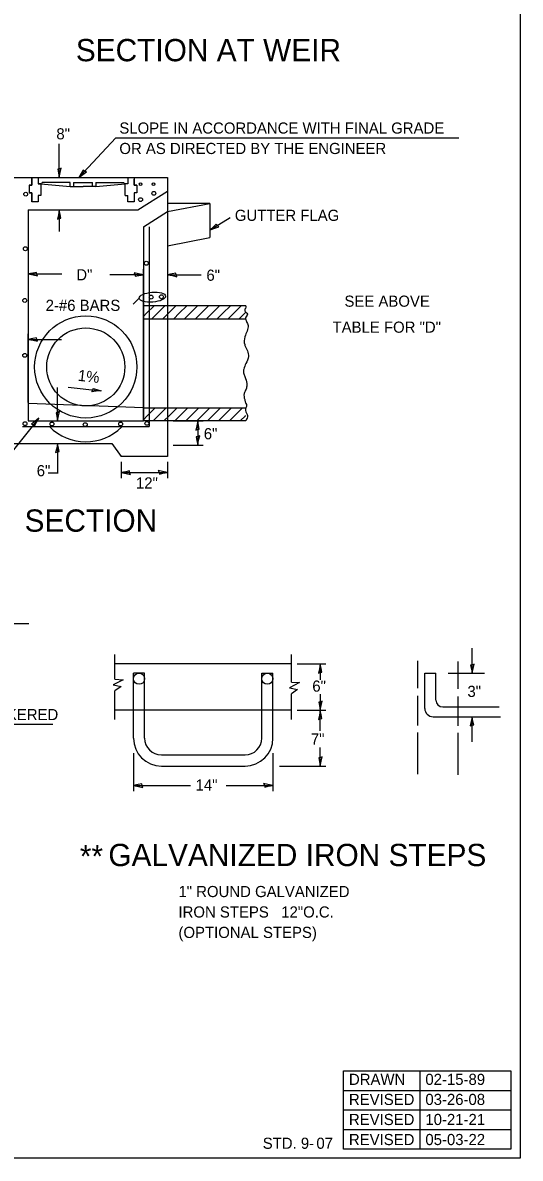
# Model space of a CAD drawing. Extents: x 100 to 887, y 75 to 1075.
# Drawn here: x 620 to 887, y 75 to 686 of the extents above; entities that cross this region are included whole.
import ezdxf

# ---------------------------------------------------------------- set-up
doc = ezdxf.new("R2010")
doc.units = 0
for name, color, linetype in [('Sheets_General Details', 7, 'Continuous'), ('Sheets_Major Grid', 7, 'Continuous'), ('Sheets_Minor Grid Horizontal', 7, 'Continuous')]:
    doc.layers.add(name, color=color, linetype=linetype)

msp = doc.modelspace()

# ---------------------------------------------------------------- linework, layer by layer
at = {"layer": 'Sheets_General Details'}
for p, q in [((669.95, 624.44), (650.01, 603.1)), ((669.95, 624.44), (854.41, 624.44)), ((639.57, 603.1), (639.57, 621.1)), ((609.81, 602.99), (697.81, 602.99)), ((624.81, 602.99), (624.81, 598.92)), ((624.81, 598.92), (624.81, 602.87)), ((628.25, 602.99), (628.25, 599.61)), ((628.25, 602.99), (628.25, 599.61)), ((628.25, 601.7), (628.25, 599.61)), ((628.25, 599.61), (629.62, 599.61)), ((629.62, 599.61), (628.25, 599.61)), ((629.62, 599.61), (645.43, 598.24)), ((629.62, 599.61), (629.62, 593.42)), ((630.39, 600.3), (629.91, 599.59)), ((645.43, 600.3), (630.39, 600.3)), ((645.43, 598.24), (645.43, 600.3)), ((647.15, 600.3), (647.15, 598.24)), ((647.15, 600.3), (657.47, 600.3)), ((657.47, 598.24), (657.47, 600.3)), ((659.18, 600.3), (659.18, 598.24)), ((659.18, 600.3), (674.23, 600.3)), ((659.18, 598.24), (675, 599.61)), ((674.23, 600.3), (674.71, 599.59)), ((675, 593.42), (675, 599.61)), ((676.37, 599.61), (675, 599.61)), ((676.37, 602.99), (676.37, 599.61)), ((679.81, 602.99), (679.81, 598.92)), ((679.81, 598.92), (679.81, 602.13)), ((697.81, 602.99), (697.81, 533.99)), ((624.81, 598.92), (623.43, 598.92)), ((623.43, 598.92), (624.81, 598.92)), ((623.43, 598.92), (623.43, 594.8)), ((623.43, 594.8), (624.81, 594.8)), ((624.81, 594.8), (623.43, 594.8)), ((624.81, 594.8), (624.81, 589.99)), ((624.81, 589.99), (624.81, 594.8)), ((629.62, 593.42), (628.25, 593.42)), ((628.25, 593.42), (628.25, 589.99)), ((645.43, 598.24), (652.31, 598.24)), ((659.18, 598.24), (652.31, 598.24)), ((675, 593.42), (676.37, 593.42)), ((676.37, 589.99), (676.37, 593.42)), ((681.18, 598.92), (679.81, 598.92)), ((679.81, 598.92), (681.18, 598.92)), ((681.18, 594.8), (679.81, 594.8)), ((679.81, 594.8), (679.81, 589.99)), ((681.18, 598.92), (681.18, 594.8)), ((681.81, 585.65), (697.81, 595.65)), ((628.25, 589.99), (624.81, 589.99)), ((679.81, 589.99), (676.37, 589.99)), ((697.81, 584.66), (720.51, 589)), ((720.51, 589), (697.95, 589)), ((720.51, 589), (720.51, 570.67)), ((622.81, 585.65), (622.81, 471.99)), ((622.81, 585.65), (681.81, 585.65)), ((639.57, 585.65), (639.57, 573.9)), ((684.81, 576.53), (697.81, 584.66)), ((720.65, 574.82), (731.55, 581.55)), ((684.81, 576.53), (684.81, 471.99)), ((687.81, 576.53), (687.81, 468.99)), ((697.81, 566.33), (720.51, 570.67)), ((622.87, 551.15), (640.87, 551.15)), ((684.81, 550.68), (666.71, 550.68)), ((684.81, 474.99), (684.81, 553.68)), ((697.81, 550.68), (715.81, 550.68)), ((682.55, 538.08), (679.28, 534.81)), ((739.81, 533.99), (684.81, 533.99)), ((684.81, 533.99), (684.81, 526.99)), ((697.81, 533.99), (697.81, 471.99)), ((684.81, 526.99), (739.81, 526.99)), ((622.81, 481.99), (622.81, 518.89)), ((622.81, 515.89), (640.81, 515.89)), ((638.64, 471.99), (638.64, 489.99)), ((644.41, 490.13), (661.83, 488.23)), ((684.81, 471.99), (684.77, 478.92)), ((684.81, 478.99), (739.81, 478.99)), ((628.52, 473.52), (584.5, 418.45)), ((622.81, 471.99), (684.81, 471.99)), ((739.81, 471.99), (684.81, 471.99)), ((697.81, 471.99), (697.81, 452.91)), ((700.81, 471.99), (717.02, 471.99)), ((714.02, 471.99), (714.02, 458.99)), ((619.81, 468.99), (687.81, 468.99)), ((609.81, 459.91), (667.81, 459.91)), ((638.64, 459.91), (638.64, 443.71)), ((667.81, 459.91), (672.81, 452.91)), ((700.81, 458.99), (717.02, 458.99)), ((697.81, 452.91), (672.81, 452.91)), ((672.81, 449.91), (672.81, 441.21)), ((697.81, 449.91), (697.81, 441.21)), ((638.64, 443.94), (633.56, 443.94)), ((672.81, 444.21), (697.81, 444.21)), ((554.02, 362.98), (623.25, 362.98)), ((861.63, 336.1), (861.63, 349.57)), ((669.47, 332.93), (669.47, 346.19)), ((764.47, 331.33), (764.47, 346.19)), ((832.41, 328.04), (832.41, 342.75)), ((854.07, 327.78), (854.07, 342.49)), ((764.47, 341.19), (669.47, 341.19)), ((767.47, 341.19), (782.94, 341.19)), ((779.94, 341.19), (779.94, 332.66)), ((679.47, 316.19), (679.47, 336.19)), ((685.47, 336.19), (679.47, 336.19)), ((685.47, 316.19), (685.47, 336.19)), ((748.47, 316.19), (748.47, 336.19)), ((748.47, 336.19), (754.47, 336.19)), ((754.47, 316.19), (754.47, 336.19)), ((836.11, 317.23), (836.11, 336.19)), ((836.11, 336.19), (842.11, 336.19)), ((842.11, 321.73), (842.11, 336.19)), ((848.68, 336.19), (868.19, 336.19)), ((669.47, 311.19), (669.47, 326.62)), ((764.47, 311.19), (764.47, 325.08)), ((779.94, 324.86), (779.94, 316.19)), ((832.41, 308.09), (832.41, 323.91)), ((845.86, 317.98), (876.17, 317.98)), ((852.43, 317.98), (868.19, 317.98)), ((854.07, 307.83), (854.07, 323.65)), ((764.47, 316.19), (669.47, 316.19)), ((679.47, 301.19), (679.47, 316.19)), ((685.47, 301.19), (685.47, 316.19)), ((748.47, 301.19), (748.47, 316.19)), ((754.47, 301.19), (754.47, 316.19)), ((767.47, 316.19), (782.94, 316.19)), ((767.66, 316.19), (782.94, 316.19)), ((779.94, 305.17), (779.94, 316.19)), ((840.61, 312.73), (876.89, 312.73)), ((861.63, 299.27), (861.63, 312.75)), ((586.9, 308.73), (636.16, 308.73)), ((832.41, 281.72), (832.41, 304.24)), ((854.07, 281.46), (854.07, 303.98)), ((779.94, 286.19), (779.94, 296.2)), ((679.47, 293.19), (679.47, 272.73)), ((694.47, 292.19), (739.47, 292.19)), ((754.47, 293.19), (754.47, 272.73)), ((694.47, 286.19), (739.47, 286.19)), ((757.91, 286.19), (782.94, 286.19)), ((679.47, 275.73), (710.14, 275.73)), ((729.25, 275.73), (754.47, 275.73))]:
    msp.add_line(p, q, dxfattribs=at)
for points in [[(640.61, 608.1), (639.65, 607.7), (638.73, 607.54), (639.14, 605.6), (639.57, 603.1), (640.05, 605.77)], [(654.18, 606.04), (653.2, 606.4), (652.42, 606.92), (651.4, 605.23), (650.01, 603.1), (652.18, 604.72)], [(638.52, 580.66), (639.48, 581.06), (640.4, 581.22), (640, 583.15), (639.57, 585.65), (639.08, 582.99)], [(725.45, 576.56), (724.6, 577.16), (723.98, 577.86), (722.55, 576.5), (720.65, 574.82), (723.17, 575.81)], [(627.87, 550.1), (627.46, 551.06), (627.3, 551.98), (625.37, 551.58), (622.87, 551.15), (625.54, 550.66)], [(679.81, 551.73), (680.22, 550.77), (680.37, 549.85), (682.31, 550.25), (684.81, 550.68), (682.14, 551.17)], [(702.81, 549.64), (702.4, 550.6), (702.24, 551.52), (700.31, 551.12), (697.81, 550.68), (700.48, 550.2)], [(627.81, 514.85), (627.4, 515.81), (627.24, 516.73), (625.31, 516.33), (622.81, 515.89), (625.48, 515.41)], [(657.01, 487.68), (657.52, 488.59), (657.78, 489.49), (659.66, 488.88), (662.1, 488.18), (659.39, 487.99)], [(622.81, 481.3), (622.81, 471.99), (684.81, 471.99), (684.77, 478.99)], [(639.69, 476.99), (638.73, 476.58), (637.8, 476.42), (638.21, 474.49), (638.64, 471.99), (639.13, 474.65)], [(624.58, 470.27), (625.58, 469.99), (626.4, 469.54), (627.29, 471.3), (628.52, 473.52), (626.47, 471.74)], [(712.98, 466.99), (713.94, 467.4), (714.86, 467.55), (714.46, 469.49), (714.02, 471.99), (713.54, 469.32)], [(637.59, 454.91), (638.56, 455.31), (639.48, 455.47), (639.07, 457.41), (638.64, 459.91), (638.16, 457.24)], [(715.07, 463.99), (714.11, 463.58), (713.19, 463.42), (713.59, 461.49), (714.02, 458.99), (714.51, 461.65)], [(677.81, 443.16), (677.4, 444.12), (677.24, 445.05), (675.31, 444.64), (672.81, 444.21), (675.48, 443.72)], [(692.81, 445.26), (693.22, 444.29), (693.37, 443.37), (695.31, 443.78), (697.81, 444.21), (695.14, 444.69)], [(778.89, 336.2), (779.85, 336.6), (780.77, 336.76), (780.37, 338.69), (779.94, 341.19), (779.45, 338.53)], [(862.68, 341.09), (861.72, 340.69), (860.8, 340.53), (861.2, 338.6), (861.63, 336.1), (862.12, 338.76)], [(780.98, 321.19), (780.02, 320.79), (779.1, 320.63), (779.51, 318.69), (779.94, 316.19), (780.42, 318.86)], [(778.89, 311.2), (779.85, 311.6), (780.77, 311.76), (780.37, 313.69), (779.94, 316.19), (779.45, 313.53)], [(860.59, 307.75), (861.55, 308.15), (862.47, 308.31), (862.07, 310.25), (861.63, 312.75), (861.15, 310.08)], [(780.98, 291.19), (780.02, 290.79), (779.1, 290.63), (779.51, 288.69), (779.94, 286.19), (780.42, 288.86)], [(684.46, 274.68), (684.06, 275.64), (683.9, 276.56), (681.97, 276.16), (679.47, 275.73), (682.13, 275.24)], [(749.47, 276.77), (749.87, 275.81), (750.03, 274.89), (751.97, 275.3), (754.47, 275.73), (751.8, 276.21)]]:
    msp.add_lwpolyline(points, close=True, dxfattribs=at)
for points in [[(686.52, 529.99), (690.52, 533.99)], [(692.39, 529.99), (696.38, 533.99)], [(698.25, 529.99), (702.24, 533.99)], [(704.11, 529.99), (708.11, 533.99)], [(709.98, 529.99), (713.97, 533.99)], [(715.84, 529.99), (719.84, 533.99)], [(721.71, 529.99), (725.7, 533.99)], [(727.57, 529.99), (731.56, 533.99)], [(733.43, 529.99), (737.43, 533.99)], [(684.81, 528.28), (686.52, 530)], [(689.38, 526.99), (692.39, 530)], [(695.24, 526.99), (698.25, 530)], [(701.11, 526.99), (704.12, 530)], [(706.97, 526.99), (709.98, 530)], [(712.84, 526.99), (715.84, 530)], [(718.7, 526.99), (721.71, 530)], [(724.56, 526.99), (727.57, 530)], [(730.43, 526.99), (733.44, 530)], [(736.29, 526.99), (739.3, 530)], [(739.3, 529.99), (739.81, 530.51)], [(684.78, 478.48), (685.28, 478.99)], [(686.85, 474.69), (691.15, 478.99)], [(692.71, 474.69), (697.01, 478.99)], [(698.58, 474.69), (702.87, 478.99)], [(704.44, 474.69), (708.74, 478.99)], [(710.3, 474.69), (714.6, 478.99)], [(716.17, 474.69), (720.47, 478.99)], [(722.03, 474.69), (726.33, 478.99)], [(727.9, 474.69), (732.19, 478.99)], [(733.76, 474.69), (738.06, 478.99)], [(684.81, 472.65), (686.85, 474.69)], [(690.01, 471.99), (692.71, 474.69)], [(695.87, 471.99), (698.58, 474.69)], [(701.74, 471.99), (704.44, 474.69)], [(707.6, 471.99), (710.31, 474.69)], [(713.47, 471.99), (716.17, 474.69)], [(719.33, 471.99), (722.03, 474.69)], [(725.19, 471.99), (727.9, 474.69)], [(731.06, 471.99), (733.76, 474.69)], [(736.92, 471.99), (739.63, 474.69)], [(739.62, 474.69), (739.81, 474.87)], [(669.47, 332.93), (673.84, 332.68), (668.46, 329.88), (672.83, 328.98), (669.47, 326.62)], [(764.47, 331.33), (768.76, 331.09), (763.38, 328.28), (767.75, 327.39), (764.47, 325.08)]]:
    msp.add_lwpolyline(points, dxfattribs=at)
for centre, radius in [((683.3, 599.48), 0.694), ((690.21, 599.48), 0.694), ((621.5, 594.08), 1.04), ((690.43, 594.54), 1.04), ((683.27, 591.14), 1.04), ((621.3, 564.69), 1.04), ((686.36, 556.88), 1.04), ((688.97, 538.66), 1.04), ((694.5, 538.83), 1.04), ((620.97, 536.87), 1.04), ((653.81, 501.06), 27.5), ((653.81, 501.06), 21), ((620.97, 507.27), 1.04), ((621.14, 470.5), 1.04), ((635.61, 470.34), 1.04), ((653.51, 470.01), 1.04), ((672.54, 470.34), 1.04), ((686.69, 470.67), 1.04), ((682.46, 333.19), 3), ((751.46, 333.19), 3)]:
    msp.add_circle(centre, radius, dxfattribs=at)
for centre, radius, start, end in [((653.81, 488.31), 27.5, 224.63571, 314.58345), ((845.86, 321.73), 3.75, 180, 270), ((840.61, 317.23), 4.5, 180, 270), ((694.46, 301.19), 15, 180, 270), ((694.46, 301.19), 9, 180, 270), ((739.46, 301.19), 15, 270, 0), ((739.46, 301.19), 9, 270, 360)]:
    msp.add_arc(centre, radius, start, end, dxfattribs=at)
msp.add_ellipse((689.62, 538.62), major_axis=(7.08, 0.54), ratio=0.375751, dxfattribs=at)
msp.add_spline([(739.81, 533.99), (739.75, 532.6), (739.43, 532.11), (739.92, 530.48), (740.73, 529.51), (740.24, 528.37), (739.75, 527.39), (740.24, 525.6), (741.06, 523.33), (740.57, 520.4), (739.43, 517.31), (739.27, 513.08), (739.43, 512.59), (741.38, 506.73), (739.92, 502.83), (738.78, 499.9), (738.62, 497.95), (739.43, 495.84), (739.75, 494.86), (740.4, 491.12), (740.08, 489.17), (738.94, 486.73), (739.27, 483.47), (739.75, 481.85), (740.24, 479.73), (739.92, 479.08), (740.24, 476.15), (740.73, 474.85), (740.57, 473.39), (740.08, 472.58), (739.92, 472.25)], degree=3, dxfattribs=at)
at = {"layer": 'Sheets_Major Grid'}
msp.add_lwpolyline([(100, 1075), (887.5, 1075), (887.5, 75), (100, 75)], close=True, dxfattribs=at)
at = {"layer": 'Sheets_Minor Grid Horizontal'}
for p, q in [((833.61, 80), (833.61, 122)), ((792.5, 111.5), (882.5, 111.5)), ((792.5, 101), (882.5, 101)), ((792.5, 90.5), (882.5, 90.5))]:
    msp.add_line(p, q, dxfattribs=at)
msp.add_lwpolyline([(882.5, 80), (792.5, 80), (792.5, 122), (882.5, 122)], close=True, dxfattribs=at)

# ---------------------------------------------------------------- texts
at = {"layer": 'Sheets_General Details'}
for s, height, p in [('SECTION AT WEIR', 12, (648.44, 665.63)), ('SLOPE IN ACCORDANCE WITH FINAL GRADE', 6, (671.86, 626.68)), ('8"', 6, (637.98, 623.57)), ('OR AS DIRECTED BY THE ENGINEER', 6, (671.86, 615.68)), ('GUTTER FLAG', 6, (733.97, 579.69)), ('D"', 6, (648.72, 547.68)), ('6"', 6, (718.68, 547.45)), ('SEE ABOVE ', 6, (792.94, 533.47)), ('2-#6 BARS', 6, (632.23, 531.22)), ('TABLE FOR "D"', 6, (786.53, 519.47)), ('6"', 6, (717.28, 462.1)), ('6"', 6, (627.41, 442.21)), ('12"', 6, (680.8, 435.6)), ('SECTION', 12, (620.89, 412.33)), ('6"', 6, (775.65, 326.22)), ('3"', 6, (859.09, 323.39)), ('CHECKERED', 6, (588.63, 310.9)), ('7"', 6, (774.87, 297.76)), ('14"', 6, (712.87, 273)), ('**', 12, (650.61, 231.6)), ('GALVANIZED IRON STEPS', 12, (665.95, 232.3)), ('1" ROUND GALVANIZED', 6, (703.65, 215.62)), ('IRON STEPS   12"O.C.', 6, (703.65, 204.62)), ('(OPTIONAL STEPS)', 6, (703.65, 193.62))]:
    msp.add_text(s, height=height, dxfattribs=at).set_placement(p)
msp.add_text('1%', height=6, rotation=353.7635, dxfattribs=at).set_placement((649.33, 493.62))
at = {"layer": 'Sheets_Minor Grid Horizontal'}
for s, p in [('DRAWN', (795.35, 114.5)), ('02-15-89', (836.46, 114.5)), ('REVISED', (795.35, 103.7)), ('03-26-08', (836.46, 103.7)), ('REVISED', (795.35, 92.9)), ('10-21-21', (836.46, 92.9)), ('STD. 9-', (748.98, 80.1)), ('07 ', (777.85, 80.1)), ('REVISED', (795.35, 82.1)), ('05-03-22', (836.46, 82.1))]:
    msp.add_text(s, height=6, dxfattribs=at).set_placement(p)

doc.saveas('drawing.dxf')
